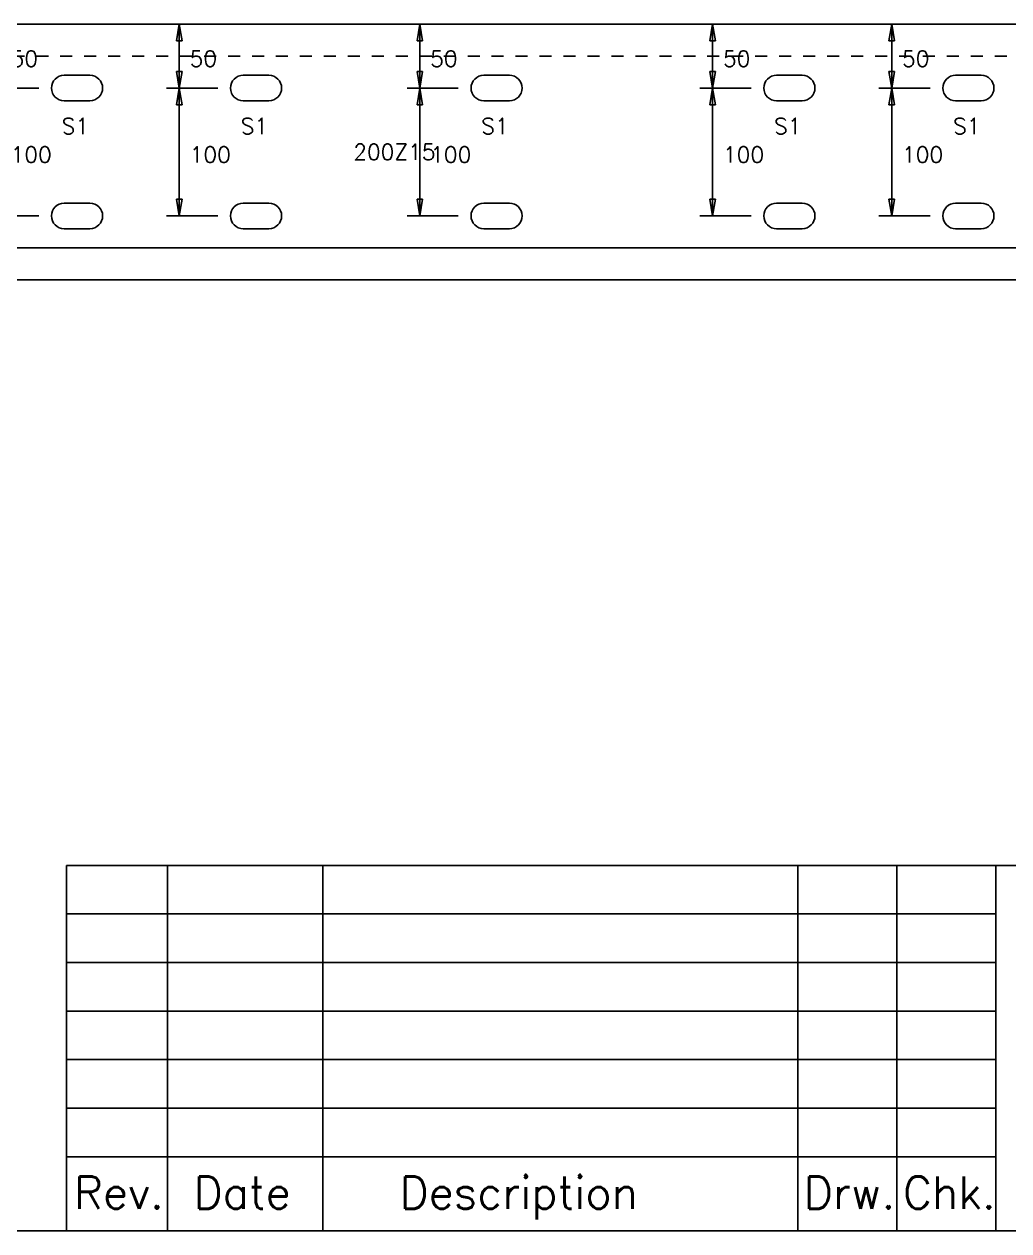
# Model space of a CAD drawing. Extents: x 0 to 420, y 0 to 297.
# Drawn here: x 185.2 to 283, y 0 to 119.9 of the extents above; entities that cross this region are included whole.
import ezdxf

# ---------------------------------------------------------------- set-up
doc = ezdxf.new("R2010")
doc.units = 0
doc.linetypes.add('CONTIN', pattern=[0])
doc.linetypes.add('DASHED', pattern=[2.38, 1.19, -1.19])
doc.layers.get('0').update_dxf_attribs({"linetype": 'CONTIN'})
for name, color, linetype in [('1', 7, 'CONTIN'), ('11', 7, 'CONTIN'), ('14', 7, 'CONTIN'), ('2', 7, 'CONTIN'), ('22', 7, 'CONTIN'), ('3', 1, 'CONTIN'), ('6', 4, 'CONTIN'), ('7', 3, 'DASHED')]:
    doc.layers.add(name, color=color, linetype=linetype)
doc.styles.add('SIMPLEX', font='SIMPLEX')

# ---------------------------------------------------------------- blocks, each defined once
blk = doc.blocks.new('CZEBORDR')
at = {"layer": '22'}
blk.add_line((420, 0), (0, 0), dxfattribs=at)
blk = doc.blocks.new('LOGO')
at = {"linetype": 'CONTINUOUS'}
for p, q in [((-230.55, 36.3), (0, 36.3)), ((-230.55, 0), (-230.55, 36.3)), ((-138.23, 36.3), (0, 36.3)), ((-138.23, 0), (-138.23, 36.3)), ((-138.23, 36.3), (-109.26, 36.3)), ((0, 0), (-230.55, 0)), ((-109.26, 0), (-138.23, 0))]:
    blk.add_line(p, q, dxfattribs=at)
at = {"layer": '14'}
for p, q in [((-230.55, 0), (-230.55, 36.3)), ((-230.55, 0), (-230.55, 36.3)), ((-230.55, 36.3), (-138.23, 36.3)), ((-220.52, 0), (-220.52, 36.3)), ((-205.08, 0), (-205.08, 36.3)), ((-157.91, 0), (-157.91, 36.3)), ((-148.07, 0), (-148.07, 36.3)), ((-138.23, 0), (-138.23, 36.3)), ((-230.55, 31.48), (-138.23, 31.48)), ((-230.55, 26.66), (-138.23, 26.66)), ((-230.55, 21.83), (-138.23, 21.83)), ((-230.55, 17.01), (-138.23, 17.01)), ((-230.55, 12.19), (-138.23, 12.19)), ((-230.55, 7.37), (-138.23, 7.37))]:
    blk.add_line(p, q, dxfattribs=at)
at = {"layer": '22'}
blk.add_line((0, 0), (-420, 0), dxfattribs=at)
at = {"layer": '14', "style": 'SIMPLEX'}
for s, height, p in [('Rev.', 3.215, (-229.82, 2.2)), ('Date', 3.215, (-217.93, 2.2)), ('Description', 3.2148, (-197.47, 2.2)), ('Drw.', 3.215, (-157.32, 2.2)), ('Chk.', 3.215, (-147.48, 2.2))]:
    blk.add_text(s, height=height, dxfattribs=at).set_placement(p)
blk = doc.blocks.new('WBSLOT')
at = {"layer": '6'}
for p, q in [((-1.27, 1.27), (1.27, 1.27)), ((-1.27, -1.27), (1.27, -1.27))]:
    blk.add_line(p, q, dxfattribs=at)
for centre, start, end in [((-1.27, 0), 90, 270), ((1.27, 0), 270, 90)]:
    blk.add_arc(centre, 1.27, start, end, dxfattribs=at)
blk = doc.blocks.new('ARROW')
at = {"layer": '2'}
for p, q in [((0, 0), (-1.651, 0.275)), ((-1.651, 0.275), (-1.651, -0.275)), ((-1.651, -0.275), (0, 0))]:
    blk.add_line(p, q, dxfattribs=at)
blk = doc.blocks.new('CZEPIECE')
at = {"layer": '1'}
for p, q in [((394.6, 55.88), (50.8, 55.88)), ((50.8, 33.655), (394.6, 33.655)), ((50.8, 30.48), (394.6, 30.48))]:
    blk.add_line(p, q, dxfattribs=at)
at = {"layer": '2'}
for p, q in [((189.23, 55.88), (181.61, 55.88)), ((207.01, 55.88), (199.39, 55.88)), ((200.66, 55.88), (200.66, 49.53)), ((230.902, 55.88), (223.282, 55.88)), ((224.552, 55.88), (224.552, 49.53)), ((259.98, 55.88), (252.36, 55.88)), ((253.63, 55.88), (253.63, 49.53)), ((277.76, 55.88), (270.14, 55.88)), ((271.41, 55.88), (271.41, 49.53)), ((186.69, 49.53), (181.61, 49.53)), ((186.69, 49.53), (181.61, 49.53)), ((204.47, 49.53), (199.39, 49.53)), ((204.47, 49.53), (199.39, 49.53)), ((200.66, 49.53), (200.66, 36.83)), ((228.362, 49.53), (223.282, 49.53)), ((228.362, 49.53), (223.282, 49.53)), ((224.552, 49.53), (224.552, 36.83)), ((257.44, 49.53), (252.36, 49.53)), ((257.44, 49.53), (252.36, 49.53)), ((253.63, 49.53), (253.63, 36.83)), ((275.22, 49.53), (270.14, 49.53)), ((275.22, 49.53), (270.14, 49.53)), ((271.41, 49.53), (271.41, 36.83)), ((186.69, 36.83), (181.61, 36.83)), ((204.47, 36.83), (199.39, 36.83)), ((228.362, 36.83), (223.282, 36.83)), ((257.44, 36.83), (252.36, 36.83)), ((275.22, 36.83), (270.14, 36.83))]:
    blk.add_line(p, q, dxfattribs=at)
at = {"layer": '7'}
blk.add_line((50.8, 52.705), (394.6, 52.705), dxfattribs=at)
at = {"layer": '2'}
for p, rotation in [((200.66, 55.88), 90), ((224.552, 55.88), 90), ((253.63, 55.88), 90), ((271.41, 55.88), 90), ((200.66, 49.53), -90), ((224.552, 49.53), -90), ((253.63, 49.53), -90), ((271.41, 49.53), -90), ((200.66, 49.53), 90), ((224.552, 49.53), 90), ((253.63, 49.53), 90), ((271.41, 49.53), 90), ((200.66, 36.83), -90), ((224.552, 36.83), -90), ((253.63, 36.83), -90), ((271.41, 36.83), -90)]:
    blk.add_blockref('ARROW', p, dxfattribs=dict(at, rotation=rotation))
at = {"layer": '6'}
for p in [(190.5, 49.53), (208.28, 49.53), (232.172, 49.53), (261.25, 49.53), (279.03, 49.53), (190.5, 36.83), (208.28, 36.83), (232.172, 36.83), (261.25, 36.83), (279.03, 36.83)]:
    blk.add_blockref('WBSLOT', p, dxfattribs=at)
at = {"layer": '11', "style": 'SIMPLEX'}
for s, p in [('50', (183.907, 51.647)), ('50', (201.687, 51.647)), ('50', (225.579, 51.647)), ('50', (254.656, 51.647)), ('50', (272.436, 51.647)), ('100', (183.907, 42.122)), ('100', (201.687, 42.122)), ('100', (225.579, 42.122)), ('100', (254.656, 42.122)), ('100', (272.436, 42.122))]:
    blk.add_text(s, height=1.587, dxfattribs=at).set_placement(p)
at = {"layer": '3', "style": 'SIMPLEX'}
for s, p in [('S1', (188.976, 44.958)), ('S1', (206.756, 44.958)), ('S1', (230.648, 44.958)), ('S1', (259.726, 44.958)), ('S1', (277.506, 44.958)), ('200Z15', (217.938, 42.386))]:
    blk.add_text(s, height=1.587, dxfattribs=at).set_placement(p)

msp = doc.modelspace()

# ---------------------------------------------------------------- block references
msp.add_blockref('CZEPIECE', (0, 64))
at = {"layer": '1'}
msp.add_blockref('CZEBORDR', (0, 0), dxfattribs=at)
at = {"layer": '2'}
msp.add_blockref('LOGO', (420, 0), dxfattribs=at)

doc.saveas('drawing.dxf')
